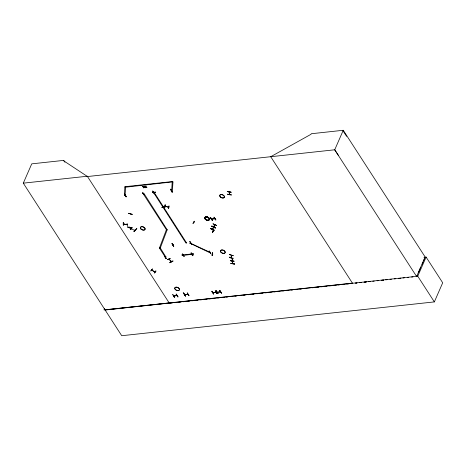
<?xml version="1.0" encoding="UTF-8"?>
<svg xmlns="http://www.w3.org/2000/svg" width="466" height="466" viewBox="0 0 466 466"><rect width="100%" height="100%" fill="white"/><g stroke="black" fill="none" stroke-linecap="round" stroke-linejoin="round"><path stroke-width="0.7" d="M176.923 295.537L173.626 295.893L174.109 295.753M176.987 295.63L176.637 295.38M184.734 294.681L187.944 294.314M184.757 294.792L185.218 294.553M187.81 294.495L187.746 294.18M188.031 294.454L184.845 294.815M211.459 218.979L211.844 219.067M212.776 292.654L216.073 292.293L215.822 292.13M214.57 218.77L214.605 218.472M213.236 292.415L213.294 292.508M214.855 218.729L211.541 219.084M216.172 292.403L212.857 292.759M217.15 292.165L220.54 291.902M220.144 291.844L220.197 291.646M125.342 195.51L125.803 195.271M143.184 193.693L142.812 193.617L143.033 193.105M153.524 192.458L154.357 192.54M165.733 257.267L165.337 257.191L165.675 257.15M165.768 257.279L166.042 256.853M171.366 190.646L171.08 190.367M172.857 244.941L173.375 244.796M173.288 245.011L172.938 245.046L173.253 245.011M190.466 243.153L190.413 242.85M190.757 243.124L190.472 242.943M192.039 254.32L192.493 254.081M209.787 252.368L209.589 252.228M231.427 195.079L227.67 194.415L227.717 194.112M172.915 260.983C170.544 262.952 166.787 263.727 172.927 261.018M125.173 195.423L124.335 195.458L124.911 186.755M125.069 195.662L125.645 186.965M170.702 189.179L172.298 192.138L171.57 191.934L172.234 181.577M172.298 192.138L172.968 181.781M131.587 227.921C131.593 229.138 127.474 227.088 127.824 226.86M130.311 214.197L130.398 214.022M129.676 227.053L129.571 227.53M129.699 227.542L129.804 227.088M212.292 255.298L212.013 255.403L212.461 252.77M212.38 252.881L212.181 255.426L212.426 252.776M212.356 254.261L212.653 254.22M229.499 254.587L233.262 255.741M231.363 255.333L231.113 257.768L231.369 257.337M231.264 257.791L231.445 255.345M232.132 259.661L232.47 259.772M232.592 258.514L232.592 261.141L232.761 258.607M229.383 257.11C228.946 257.681 233.216 258.857 233.151 258.17M233.262 255.653L229.488 254.593M144.827 187.693L143.749 187.204L143.901 186.254L143.505 187.064L142.514 186.406M143.575 186.907L143.388 188.002L143.819 187.041M145.794 186.05L145.555 187.763L145.887 187.577M145.817 187.734L145.98 186.808M232.773 263.715L232.237 261.065M146.062 186.021L145.91 186.965L146.988 187.46M165.185 206.688L165.209 207.003L161.871 207.323M165.145 206.869L161.865 207.347M214.867 224.845L213.737 226.983L213.871 226.68M229.086 191.945L229.458 194.607M229.697 194.112L229.575 194.392L229.546 194.06M127.76 227.029L131.534 228.06M229.33 257.244L233.087 258.327M164.684 207.224L165.203 204.638L164.754 207.067M164.964 206.077L168.651 207.329L164.987 206.106M165.331 206.193L165.436 205.908M168.966 206.065L168.628 208.57L168.989 205.92M171.383 261.676L168.902 259.189M171.476 261.607L168.983 259.096M230.856 263.471L234.637 263.873M234.584 264.047L230.909 263.296M213.62 227.286L212.537 229.365M127.748 227.152L131.511 228.218M176.946 295.648L173.731 295.997M211.494 218.973L214.82 218.717M188.037 294.465L187.711 294.343M214.564 218.758L214.791 218.618M220.505 291.914L217.226 292.275M125.377 195.504L125.68 195.475M125.738 195.58L125.406 195.604M142.87 193.594L143.184 193.576L142.812 193.6M171.139 190.687L171.272 190.507M190.361 243.048L190.699 243.013M190.716 243.124L190.419 243.141M192.429 254.389L192.114 254.424M166.502 229.418L159.535 247.79L160.351 247.848M160.246 248.087L167.212 229.709M423.967 257.325L426.099 257.098L442.7 282.786L434.347 301.904L121.725 335.724L23.3 183.161L31.74 163.851L63.737 160.386L64.92 162.215M63.737 160.386L63.58 160.747L87.497 176.538L334.728 149.79L343.256 130.276L311.253 133.742L311.008 134.295L270.729 156.716M172.467 181.897L125.54 187.204L125.302 186.435M124.573 194.037C129.589 202.792 120.665 188.439 126.315 196.757M123.333 222.428L123.228 225.154L123.507 225.043M123.735 224.047L123.851 223.744M128.575 213.259L132.338 214.325M127.072 223.4L127.404 226.057M126.781 224.391L126.769 224.577M145.631 186.988L144.676 186.167M142.346 192.266L144.151 194.829M144.606 186.33L144.926 186.144M143.714 187.361L144.577 187.716M145.736 186.668L144.862 186.301M143.58 193.274L142.928 193.343L166.397 229.656L167.044 229.587L143.685 193.035M145.875 187.128L146.738 187.483M132.117 227.49L130.637 229.482M131.418 228.631L131.802 228.62M134.709 230.548L134.499 230.088M134.074 231.503C140.505 224.012 133.888 232.517 134.103 231.375M152.732 190.99L154.421 193.868L152.65 191.13M155.685 192.219L152.417 192.452M186.715 242.769L185.963 243.077L153.215 192.004M186.61 243.007L153.862 191.934M104.565 308.579L103.994 309.89L169.193 302.947M172.362 182.136L172.123 181.367M163.514 206.997L163.281 206.525M172.333 191.782L170.562 189.173L172.315 191.916M160.176 247.772L165.937 257.092L165.29 257.162L159.424 248.081L159.64 247.551M150.908 270.88L152.452 268.917M154.782 271.538L154.747 271.754M154.322 272.936C157.182 268.707 155.72 272.412 154.345 272.802M164.568 255.729L166.234 258.613L164.312 255.91M172.088 243.468C177.144 252.234 168.162 237.922 173.83 246.194M167.591 259.469L170.306 258.543L167.521 259.574M171.162 261.455L171.307 261.158M192.936 223.406L194.223 221.298M193.11 223.511L194.316 221.181M193.489 254.11L182.276 255.554L182.037 254.785M184.117 256.655L182.521 253.941M182.893 255.118L183.138 255.281M189.86 241.697L191.782 244.405L189.93 241.539M184.146 256.527L182.375 253.929M210.294 252.129L209.974 252.793L190.035 243.252M189.93 243.491L190.25 242.833M174.569 297.151L174.319 297.325L172.81 294.425M191.27 252.84C190.606 253.021 192.656 256.236 193.006 255.566M193.384 254.349L193.145 253.586M176.253 294.186L178.018 296.929L176.142 294.063M212.199 220.389C208.966 214.966 210.649 218.921 212.444 220.226M214.01 217.144L215.892 219.999M214.278 230.047C214.226 230.763 210.189 228.835 210.684 228.363M215.537 227.641L212.531 226.26L215.537 227.635L215.344 228.037L211.82 226.191M211.75 226.354L211.943 225.952M213.038 223.884L216.667 225.503L213.079 223.779M231.089 192.143L227.338 191.45M215.775 219.865L214.127 217.284M215.793 219.876L213.999 217.278M183.919 293.225C189.464 302.714 178.927 285.879 185.433 296.108M212.35 229.336L213.545 227.437M213.824 226.482L213.609 226.925L214.68 224.781M213.795 226.954L213.946 226.54M214.744 225.055L214.908 224.74M212.915 231.276L212.665 230.944M212.589 232.54L213.713 230.35L212.461 232.295M212.479 232.318L213.568 230.256L212.391 232.452M229.668 194.054L229.569 194.374M215.344 228.037L211.774 226.295M188.98 295.718L187.25 292.864M231.468 194.805L227.647 194.27M189.01 295.584L187.233 292.998M210.842 253.638L209.106 250.912L210.818 253.766M212.816 254.069L212.391 254.156M211.995 291.18L213.667 294.04M213.684 294.063C210.667 288.844 211.64 292.368 213.754 293.9M215.257 290.976L217.203 293.679L215.327 290.819M216.37 290.691C215.711 290.871 217.785 294.081 218.129 293.417M234.095 261.181L230.367 260.605M232.138 259.451L232.412 259.853M232.295 261.368L232.452 260.919M219.702 290.335L221.577 293.19L219.684 290.469M416.686 276.606L417.256 275.295M418.398 272.68L419.254 270.723M419.825 269.412L420.682 267.455M422.109 264.181L422.965 262.224M423.536 260.913L424.398 258.956M434.347 301.904L417.746 276.21L426.099 257.098M210.556 228.637L214.156 230.309M210.615 228.515L214.22 230.181M211.814 226.226L215.414 227.897M211.879 226.103L215.478 227.769M153.862 192.423L154.258 192.703M130.567 229.645L132.041 227.594L130.398 229.528M131.68 228.8L131.29 228.707L134.796 230.501M134.359 230.361L134.732 230.449M134.033 231.532L135.554 229.511L134.086 231.538M154.275 272.965L155.86 270.996M123.35 223.849L127.072 224.67M127.107 224.781L123.368 223.954M174.482 297.285L172.705 294.57M216.119 290.866L217.884 293.58M216.282 290.831L218.024 293.563M166.053 258.63L164.335 255.886M191.013 253.015L192.761 255.729M192.918 255.706L191.159 252.986M152.341 192.563L155.609 192.109M150.821 270.996L152.341 269.033M232.103 261.047L232.61 263.674M229.587 194.602L229.266 192.033M193.699 222.387L194.06 222.556M212.886 231.392L212.578 231.241M172.88 261.123L170.201 262.317M154.945 271.987L151.625 270.129M194.019 222.631L193.664 222.48M23.3 183.161L87.346 176.235M125.197 186.674L172.018 181.606M153.11 192.242L153.757 192.173M210.428 217.68L210.684 217.505L212.374 220.383M159.424 248.081L160.071 248.011M181.932 255.024L193.04 253.824M105.188 309.873L352.424 283.124M105.118 310.03L417.746 276.21M170.107 303.168L172.269 302.935M174.435 302.702L176.597 302.463M178.763 302.23L180.925 301.997M183.091 301.764L184.53 301.607M187.419 301.292L189.58 301.059M191.747 300.826L193.908 300.593M196.075 300.36L197.52 300.203M200.403 299.888L201.848 299.731M204.731 299.422L206.898 299.189M209.059 298.951L211.226 298.718M213.387 298.485L214.832 298.327M217.715 298.019L219.16 297.861M222.043 297.547L224.21 297.314M226.371 297.081L227.816 296.924M230.699 296.615L232.144 296.458M235.033 296.143L236.472 295.986M239.361 295.677L240.8 295.52M243.689 295.205L245.128 295.054M248.017 294.739L249.456 294.582M252.345 294.273L253.784 294.116M256.673 293.801L258.117 293.644M261.001 293.335L262.445 293.178M265.329 292.864L266.773 292.712M269.657 292.398L271.101 292.24M273.985 291.932L275.429 291.774M278.313 291.46L279.757 291.302M282.641 290.994L284.085 290.836M286.969 290.528L288.413 290.37M291.297 290.056L292.741 289.899M295.625 289.59L297.069 289.433M299.958 289.118L301.397 288.967M304.286 288.652L305.725 288.495M312.22 287.796L314.381 287.557M316.548 287.324L318.709 287.091M320.876 286.858L323.043 286.625M325.204 286.386L326.649 286.235M329.532 285.92L331.699 285.687M333.86 285.454L336.027 285.215M338.188 284.982L339.632 284.825M342.516 284.516L343.96 284.359M346.844 284.05L349.011 283.811M351.172 283.578L352.616 283.421L270.536 156.419M364.121 282.18L366.282 281.947M368.437 281.714L370.592 281.476M372.753 281.243L374.192 281.091M377.07 280.777L378.503 280.625M381.38 280.311L383.541 280.078M385.697 279.845L387.135 279.687M390.013 279.379L391.452 279.221M394.323 278.913L395.762 278.755M398.64 278.447L400.795 278.214M402.956 277.975L404.395 277.823M407.272 277.509L408.705 277.357M411.583 277.043L413.022 276.891M364.132 282.198L366.293 281.965M382.132 280.282L383.57 280.13M399.409 278.441L400.847 278.289M209.537 252.421L209.875 252.386M182.917 255.415L183.202 255.374M123.222 222.556L123.438 225.2M230.28 260.611L234.037 261.286L230.303 260.768M234.602 264.164L230.839 263.453M227.257 191.468L231.025 192.307M227.28 191.555L231.043 192.248M172.129 181.816L172.863 182.02M124.806 187L125.54 187.204M128.523 213.37L132.292 214.436M215.298 290.947L217.063 293.673M176.131 294.197L177.872 296.918M189.901 241.668L191.654 244.4M166.397 229.656L167.108 229.948M190.151 243.071L210.189 252.368M151.671 270.047L155.073 271.946M142.445 186.563L143.47 187.221M343.011 130.835L346.617 136.34M338.333 155.3L334.728 149.79L416.616 276.501L425.143 256.987L343.256 130.276M219.818 290.469L221.577 293.196M87.299 176.241L169.385 303.244M356.933 282.955L355.494 283.112L356.939 282.961M361.249 282.489L359.81 282.646L361.255 282.501M175.35 289.59A2.481 1.526 23.6 0 0 179.328 289.98A2.481 1.526 23.6 0 0 176.556 287.231A2.481 1.526 23.6 0 0 175.35 289.59M175.42 289.468A2.464 1.515 23.6 0 0 179.363 289.852A2.464 1.515 23.6 0 0 176.608 287.126A2.464 1.515 23.6 0 0 175.42 289.468M221.1 252.397A2.481 1.526 23.6 0 0 225.078 252.782A2.481 1.526 23.6 0 0 222.305 250.038A2.481 1.526 23.6 0 0 221.1 252.397M221.169 252.275A2.464 1.515 23.6 0 0 225.113 252.654A2.464 1.515 23.6 0 0 222.364 249.933A2.464 1.515 23.6 0 0 221.169 252.275M205.384 219.201A2.481 1.526 23.6 0 0 209.356 219.585A2.481 1.526 23.6 0 0 206.584 216.841A2.481 1.526 23.6 0 0 205.384 219.201A2.464 1.515 23.6 0 0 209.362 219.527A2.464 1.515 23.6 0 0 206.613 216.801A2.464 1.515 23.6 0 0 205.419 219.142M205.355 219.27A2.476 1.526 23.6 0 0 209.321 219.655A2.481 1.526 23.6 0 0 206.555 216.911A2.481 1.526 23.6 0 0 205.355 219.27A2.481 1.526 23.6 0 0 209.327 219.655A2.476 1.526 23.6 0 0 206.555 216.917A2.476 1.526 23.6 0 0 205.355 219.27M220.325 196.996A2.476 1.526 23.6 0 0 224.297 197.38A2.476 1.526 23.6 0 0 221.525 194.642A2.476 1.526 23.6 0 0 220.325 196.996M220.383 196.873A2.47 1.52 23.6 0 0 224.344 197.258A2.47 1.52 23.6 0 0 221.583 194.526A2.47 1.52 23.6 0 0 220.383 196.873M141.035 229.074A2.481 1.526 23.6 0 0 145.013 229.464A2.47 1.52 23.6 0 0 142.264 226.674A2.47 1.52 23.6 0 0 141.064 229.022A2.47 1.52 23.6 0 0 145.025 229.406A2.481 1.526 23.6 0 0 142.241 226.715A2.481 1.526 23.6 0 0 141.035 229.074"/></g></svg>
